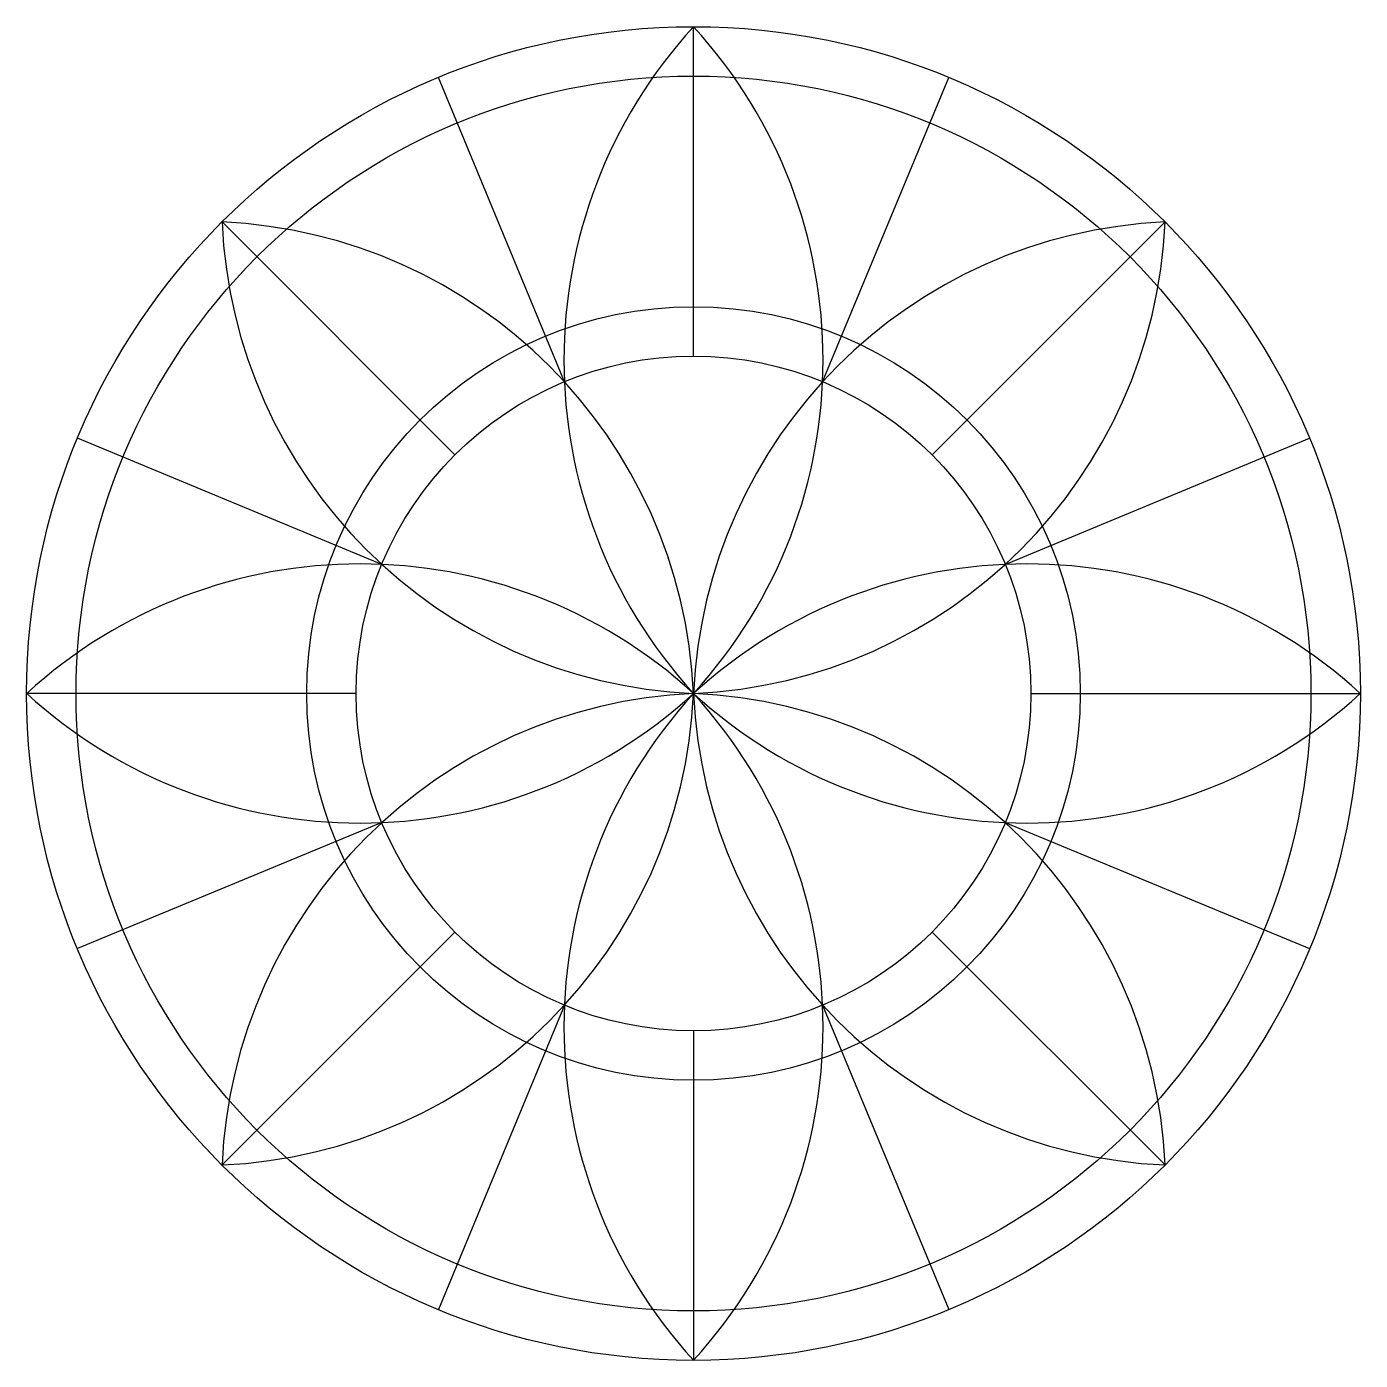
# Model space of a CAD drawing. Header units: millimetres. Extents: x -141062 to -111062, y -117913 to -87914.
import ezdxf

# ---------------------------------------------------------------- set-up
doc = ezdxf.new("R2010")
doc.units = ezdxf.units.MM
doc.header["$LTSCALE"] = 5
doc.layers.add('5HAT', color=8, linetype='Continuous')

msp = doc.modelspace()

# ---------------------------------------------------------------- linework, layer by layer
at = {"layer": '5HAT'}
for p, q in [((-126062, -95324), (-126062, -87914)), ((-128966, -95902), (-131801, -89056)), ((-123158, -95902), (-120322, -89056)), ((-131428, -97547), (-136667, -92307)), ((-120696, -97547), (-115456, -92307)), ((-133073, -100009), (-139919, -97173)), ((-119051, -100009), (-112204, -97173)), ((-133650, -102913), (-141061, -102913)), ((-118473, -102913), (-111063, -102913)), ((-133073, -105817), (-139919, -108653)), ((-119051, -105817), (-112204, -108653)), ((-131428, -108279), (-136667, -113519)), ((-120696, -108279), (-115456, -113519)), ((-128966, -109924), (-131801, -116770)), ((-123158, -109924), (-120322, -116770)), ((-126062, -110502), (-126062, -117912))]:
    msp.add_line(p, q, dxfattribs=at)
for centre, radius in [((-126062, -102914), 15000), ((-126062, -102914), 13888), ((-126062, -102913), 8700), ((-126062, -102913), 7589)]:
    msp.add_circle(centre, radius, dxfattribs=at)
for centre, start, end in [((-117871, -95414), 137.521, 222.479), ((-134252, -95414), 317.521, 42.479), ((-125573, -91819), 182.521, 267.479), ((-137156, -103402), 2.521, 87.479), ((-114967, -103402), 92.521, 177.479), ((-126550, -91819), 272.521, 357.479), ((-133561, -111103), 47.521, 132.479), ((-118562, -111103), 47.521, 132.479), ((-133561, -94723), 227.521, 312.479), ((-137156, -102425), 272.521, 357.479), ((-125573, -114007), 92.521, 177.479), ((-117871, -110413), 137.521, 222.479), ((-134252, -110413), 317.521, 42.479), ((-126550, -114007), 2.521, 87.479), ((-114967, -102425), 182.521, 267.479), ((-118562, -94723), 227.521, 312.479)]:
    msp.add_arc(centre, 11105, start, end, dxfattribs=at)

doc.saveas('drawing.dxf')
